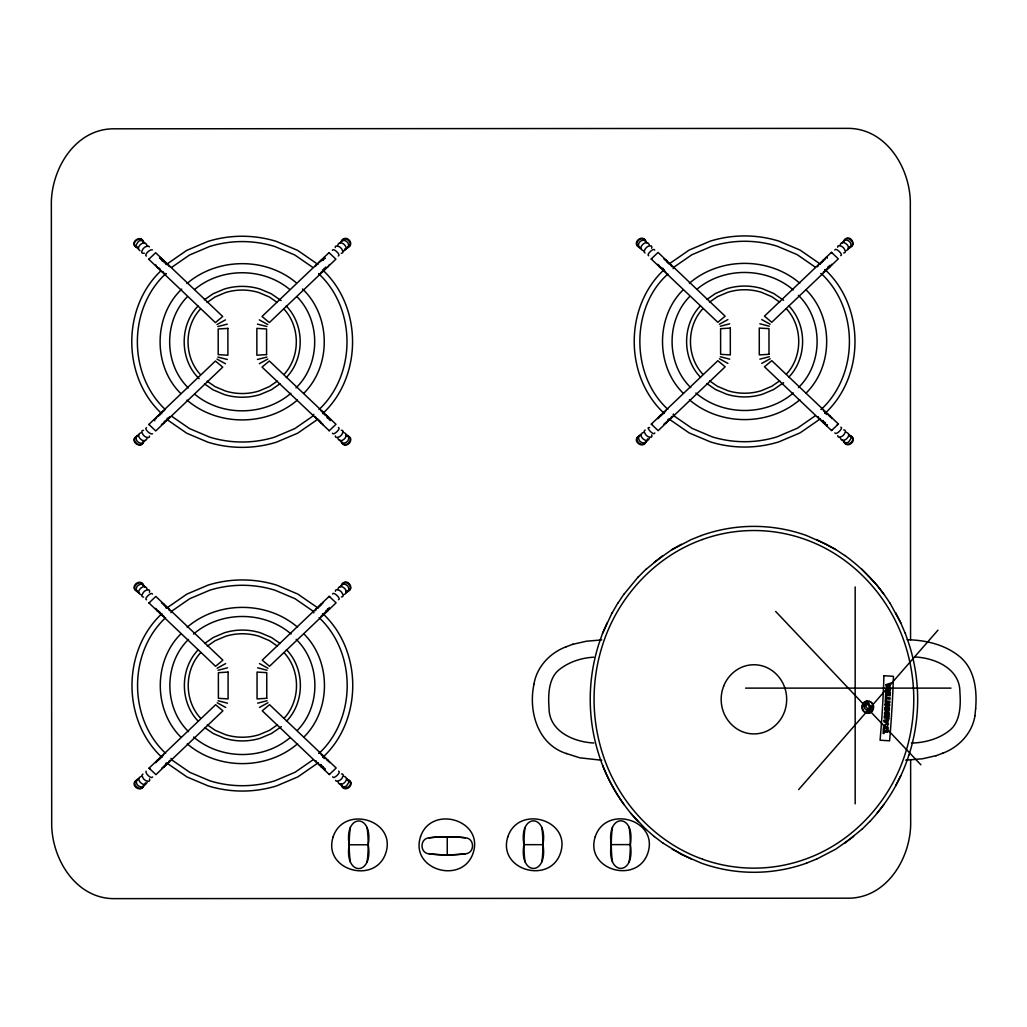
<?xml version="1.0" encoding="UTF-8"?>
<svg xmlns="http://www.w3.org/2000/svg" width="1027" height="1027" viewBox="0 0 1027 1027"><rect width="100%" height="100%" fill="white"/><g stroke="black" fill="none" stroke-linecap="round" stroke-linejoin="round"><path stroke-width="1.5" d="M349.18 844.785C343.84 813.063 373.533 813.037 368.231 844.772C373.571 876.455 343.878 876.467 349.18 844.785L368.231 844.772M523.911 844.669C518.571 812.948 548.264 812.935 542.962 844.669C548.302 876.339 518.609 876.365 523.911 844.669L542.962 844.669M611.283 844.618C605.943 812.896 635.636 812.883 630.321 844.605C635.674 876.288 605.969 876.313 611.283 844.618L630.321 844.605M533.95 684.316C536.685 666.69 550.215 652.633 566.609 646.586M942.298 753.407C958.704 747.361 972.235 733.304 974.957 715.678M145.359 782.805L144.91 784.936L142.291 786.772A5.019 4.48 43.5 0 1 138.812 786.117C135.513 784.589 135.359 778.928 139.338 778.273M647.588 438.799L647.138 440.93L644.52 442.765A5.019 4.48 43.5 0 1 641.041 442.111C637.741 440.583 637.587 434.922 641.567 434.254M165.912 607.945L165.783 606.135L163.717 604.826M327.099 417.784L326.496 415.293L324.904 414.664M533.963 684.213C528.186 711.429 537.712 744.601 566.673 753.638M974.957 715.768L975.65 708.527M143.664 440.544C142.368 451.251 127.168 440.005 137.554 436.09M164.089 262.694L164.281 261.834A3.98 2.195 -43.6 0 0 163.306 260.267L161.65 260.37M149.39 592.245L149.583 591.385A3.98 2.195 -43.6 0 0 148.607 589.806L145.962 590.332A5.161 2.837 -43.6 0 0 143.189 592.643L141.906 595.39A3.98 2.195 -43.6 0 0 142.881 596.969L143.639 597.046M343.044 431.905L341.773 434.652A5.161 2.837 -43.6 0 1 338.987 436.963L336.342 437.489A3.98 2.195 -43.6 0 1 335.367 435.923M320.86 764.601L320.668 765.462A3.98 2.195 -43.6 0 0 321.644 767.028L323.3 766.925M651.619 248.226L651.811 247.366A3.98 2.195 -43.6 0 0 650.836 245.8L648.191 246.313A5.161 2.837 -43.6 0 0 645.418 248.637L644.134 251.384A3.98 2.195 -43.6 0 0 645.11 252.963M823.089 420.595L822.897 421.455A3.98 2.195 -43.6 0 0 823.872 423.021L825.528 422.919M155.359 264.671L156.258 265.518M162.985 271.924L163.884 272.771M152.484 594.132C151.791 591.077 143.369 599.113 146.54 599.794M155.552 608.369L156.451 609.216M162.394 603.555L161.496 602.708M163.177 615.622L164.076 616.47M170.02 610.808L169.121 609.961M314.93 416.487L315.828 417.347M322.555 423.74L322.902 424.716M332.466 433.163C333.159 436.218 341.58 428.182 338.409 427.502M321.964 755.371L321.066 754.524M329.59 762.625L329.256 761.649M332.658 776.848C333.351 779.917 341.773 771.88 338.602 771.2M654.712 250.126C654.019 247.071 645.598 255.094 648.769 255.787M657.781 264.363L658.679 265.21M664.623 259.549L663.724 258.701M665.406 271.603L665.753 272.579M672.249 266.802L671.35 265.942M824.193 411.365L823.295 410.518M831.819 418.618L831.485 417.642M834.887 432.842C835.58 435.91 844.001 427.874 840.831 427.181M159.146 415.524L160.52 413.56M165.886 420.415L163.614 422.572M157.863 760.622L160.135 758.452M159.326 759.223L161.598 757.053M167.542 762.714L165.283 764.871M317.407 264.581L318.781 262.617M317.6 608.279L319.859 606.123M325.803 611.771L325.135 613.299L322.529 613.864M660.091 416.603L661.465 414.638M661.568 415.203L663.827 413.047M669.771 418.708L667.511 420.865M819.828 264.273L822.088 262.116M828.044 267.765L827.364 269.279L824.758 269.857M147.002 438.401C144.82 445.41 133.792 434.896 141.058 432.752M147.195 782.099C145.012 789.108 133.985 778.594 141.251 776.451M337.755 245.196C339.95 238.187 350.977 248.701 343.698 250.845M337.947 588.895C340.13 581.885 351.157 592.399 343.891 594.543M649.423 438.093C647.241 445.102 636.214 434.588 643.48 432.444M840.176 244.888C842.371 237.866 853.398 248.393 846.12 250.537M152.522 433.805C150.456 435.153 143.677 428.529 146.45 427.617M162.946 411.249L163.961 410.928M314.724 266.494L315.738 266.173M329.32 265.428L329.308 264.555M148.774 259.292L155.642 252.745L222.705 316.496L215.4 322.606L148.774 259.292L149.351 258.958M148.966 602.977L155.834 596.443L222.898 660.194L215.58 666.305L148.966 602.977L149.544 602.656M329.115 430.852L335.983 424.318L269.369 360.99L262.052 367.101L329.179 430.685M329.308 774.551L336.176 768.003L269.562 704.689L262.244 710.8L329.308 774.551L329.654 773.999M651.195 258.971L658.063 252.437L725.126 316.188L717.822 322.298L651.195 258.971L651.773 258.65M831.536 430.531L838.404 423.997L771.791 360.682L764.473 366.793L831.536 430.531L831.883 429.992M908.959 754.806C901.128 779.621 887.598 802.588 869.805 821.561M145.089 440.224L142.098 443.073A5.019 4.48 43.5 0 1 138.619 442.432C135.32 440.904 135.166 435.23 139.146 434.575M339.667 243.373L342.659 240.523A5.019 4.48 43.5 0 1 346.138 241.178C349.437 242.706 349.591 248.367 345.611 249.035A5.019 4.48 43.5 0 1 344.443 249.099M339.86 587.072L342.851 584.222A5.019 4.48 43.5 0 1 346.33 584.876C349.629 586.404 349.783 592.065 345.804 592.72M842.089 243.065L845.08 240.202A5.019 4.48 43.5 0 1 848.559 240.857C851.858 242.385 852.012 248.059 848.032 248.714M143.896 441.366C140.763 450.339 128.619 438.773 137.952 435.718M340.861 242.231C344.006 233.257 356.138 244.837 346.818 247.879M144.088 785.064C140.956 794.038 128.811 782.458 138.131 779.416M341.054 585.929C344.186 576.956 356.33 588.535 347.01 591.578M646.317 441.058C643.184 450.031 631.04 438.452 640.36 435.397M843.283 241.923C846.428 232.949 858.559 244.516 849.239 247.571M612.041 612.939L602.579 633.235L598.895 643.865A181.74 181.74 0 0 0 598.972 754.986C604.556 772.792 613.183 789.558 624.044 804.706M602.656 633.274L607.073 622.965M143.69 785.437C141.135 793.678 128.953 784.872 136.578 780.25M645.919 441.43C643.377 449.672 631.181 440.865 638.807 436.244M895.737 785.681L900.769 775.706M161.842 260.55L162.215 258.997L160.571 259.356M329.038 419.632L329.41 418.066L327.767 418.425M323.107 766.745L322.735 768.299L324.378 767.952M825.336 422.726L824.848 423.958L825.875 424.279M864.015 705.896L865.902 703.521L868.701 703.174L866.274 702.93M864.092 705.921L864.811 704.535M612.118 612.991L617.689 603.324M617.766 603.375L623.928 594.12M157.876 416.076L159.942 414.767M319.076 262.334L321.143 261.025M326.881 267.521L323.8 268.766M319.269 606.033L321.335 604.723M821.497 262.026L823.564 260.717M160.302 258.059L160.648 257.507L159.493 258.316M165.822 273.567L164.975 274.684L166.143 273.875M171.676 612.387L172.022 611.835L170.867 612.644M673.905 268.381L674.251 267.829L673.096 268.638M319.628 753.163L319.975 752.611L318.806 753.42M821.857 409.157L822.203 408.605L821.035 409.414M624.005 594.184L638.049 577.11M877.058 813.23L883.849 804.488M341.747 240.742C346.381 233.373 355.855 244.991 347.203 247.507M341.94 584.44C347.498 576.365 356.202 590.73 346.138 591.359M844.168 240.434C849.727 232.346 858.431 246.724 848.366 247.353M798.659 789.583L937.959 630.167M313.774 414.343L312.927 415.46L313.492 415.126M330.116 420.659L330.964 419.555L330.399 419.876M325.148 768.671L324.301 769.788L324.866 769.454M827.377 424.664L826.53 425.769L827.094 425.448M160.674 271.064C121.661 308.267 122.277 377.102 161.791 413.727M165.36 274.042C128.003 309.127 128.041 374.611 165.437 409.657M181.74 289.075C153.318 316.098 152.805 365.959 180.752 393.495M187.299 296.79C163.357 321.066 163.871 364.238 188.377 387.962M198.095 306.02C179.134 325.469 179.635 359.809 199.148 378.706M200.355 309.127C183.923 326.83 183.936 356.844 200.393 374.534M284.004 374.483C300.423 356.767 300.41 326.766 283.965 309.076M286.263 377.577C304.826 358.5 304.814 325.033 286.225 305.969M296.033 387.885C320.514 364.149 320.976 320.976 296.996 296.713M303.671 393.418C331.567 365.856 331.015 315.982 302.554 288.998M318.999 409.555C356.356 374.47 356.318 308.986 318.922 273.952M322.645 413.637C362.557 376.575 362.531 306.868 322.555 269.87M161.907 613.671C121.982 650.72 122.02 720.428 161.984 757.425M165.552 617.74C128.195 652.825 128.234 718.309 165.629 753.343M180.88 633.877C153.395 661.067 153.421 710.042 180.945 737.193M188.519 639.41C163.627 663.519 163.652 707.577 188.57 731.66M198.288 649.719C179.725 668.808 179.738 702.263 198.327 721.339M200.547 652.813C184.115 670.528 184.128 700.53 200.586 718.232M664.135 269.652C624.211 306.701 624.249 376.408 664.212 413.419M683.109 289.871C655.624 317.048 655.65 366.036 683.173 393.187M284.197 718.181C300.616 700.465 300.603 670.464 284.158 652.761M286.456 721.275C305.019 702.186 305.006 668.731 286.417 649.655M689.72 296.469C665.778 320.758 666.292 363.93 690.799 387.641M297.239 730.505C321.181 706.229 320.681 663.057 296.174 639.333M700.517 305.712C681.954 324.789 681.967 358.256 700.555 377.32M702.776 308.806C686.344 326.522 686.357 356.523 702.815 374.213M303.851 737.116C331.336 709.927 331.31 660.952 303.799 633.8M319.192 753.253C356.549 718.168 356.51 652.684 319.115 617.651M322.837 757.323C362.749 720.274 362.711 650.566 322.748 613.568M786.425 374.162C802.844 356.459 802.832 326.445 786.387 308.755M788.685 377.268C807.248 358.179 807.235 324.712 788.646 305.648M798.454 387.577C823.333 363.468 823.32 319.41 798.403 295.327M806.079 393.11C833.565 365.92 833.539 316.945 806.028 289.794M821.42 409.247C858.777 374.162 858.739 308.678 821.343 273.631M825.066 413.316C864.978 376.267 864.952 306.56 824.976 269.562M638.114 577.174L645.867 569.369M861.987 829.303L869.741 821.497M148.876 424.433L215.413 361.029L222.731 367.127L155.745 430.955L148.876 424.433L149.441 424.754M329.025 252.642L262.026 316.47L269.344 322.568L335.88 259.176L329.025 252.642L329.372 253.181M329.205 596.34L262.219 660.168L269.536 666.266L336.073 602.862L329.205 596.34L330.052 597.444M149.069 768.132L215.606 704.727L222.923 710.825L155.937 774.653L149.069 768.132L150.224 768.928M831.434 252.334L764.447 316.162L771.765 322.26L838.302 258.855L831.434 252.334L831.793 252.873M651.298 424.112L717.834 360.721L725.152 366.819L658.166 430.647L651.298 424.112L651.863 424.446M645.919 569.433L662.851 555.581M861.923 829.238L844.99 843.09M837.236 424.806L838.404 423.997M654.199 562.257L671.953 549.599L681.402 544.259M853.642 836.414L835.901 849.072L816.683 859.086M167.915 263.4L186.67 250.421L207.852 241.435A116.256 116.256 0 0 1 276.391 241.396L297.586 250.357L316.355 263.31M171.663 267.367L189.469 255.043L209.585 246.506A110.377 110.377 0 0 1 274.671 246.467L294.788 254.978L312.606 267.277M186.978 283.529C217.236 257.546 265.415 256.878 296.046 282.579M194.642 289.473C221.229 267.213 263.04 267.187 289.653 289.409M204.412 299.781L213.025 293.812L224.143 289.1A61.042 61.042 0 0 1 260.152 289.075L271.269 293.786L281.128 300.59M207.095 302.464L214.977 297.021L225.349 292.605A56.973 56.973 0 0 1 258.945 292.592L269.331 296.983L277.213 302.426M277.264 381.133L269.382 386.588L259.009 390.992A56.973 56.973 0 0 1 225.401 391.005L215.015 386.614L207.133 381.171M279.947 383.816L271.321 389.785L260.203 394.509A61.042 61.042 0 0 1 224.207 394.522L213.077 389.824L204.463 383.867M290.936 393.277C264.247 416.192 221.755 416.834 194.706 394.188M297.381 400.068C266.661 426.5 217.788 426.526 187.042 400.145M312.683 416.23L294.877 428.554L274.774 437.091A110.377 110.377 0 0 1 209.688 437.13L189.571 428.618L171.753 416.32M316.444 420.197L297.689 433.176L276.507 442.162A116.256 116.256 0 0 1 207.955 442.213L186.773 433.24L168.004 420.287M168.107 607.098L186.863 594.12L208.032 585.133A116.256 116.256 0 0 1 276.584 585.095L297.779 594.055L316.547 607.008M670.336 263.092L689.091 250.113L710.273 241.127A116.256 116.256 0 0 1 778.813 241.075L800.007 250.049L818.776 263.002M171.856 611.065L189.661 598.741L209.778 590.204A110.377 110.377 0 0 1 274.864 590.166L294.98 598.677L312.799 610.975M674.084 267.059L691.89 254.735L712.006 246.198A110.377 110.377 0 0 1 777.092 246.159L797.209 254.657L815.027 266.969M667.961 274.042C631.13 306.251 629.885 374.598 667.858 409.337M187.171 627.227C217.878 600.795 266.763 600.769 297.509 627.15M689.399 283.221C720.107 256.789 768.992 256.763 799.738 283.144M193.602 634.018C220.728 610.68 263.913 610.641 291.077 633.954M697.063 289.152C724.086 266.481 766.578 267.071 793.306 289.948M204.604 643.48L213.218 637.51L224.335 632.799A61.042 61.042 0 0 1 260.332 632.773L271.462 637.472L280.089 643.428M706.833 299.473L715.447 293.504L726.564 288.78A61.042 61.042 0 0 1 762.573 288.767L773.69 293.465L783.55 300.269M207.287 646.163L215.156 640.707L225.542 636.304A56.973 56.973 0 0 1 259.138 636.291L269.523 640.681L277.406 646.124M709.516 302.156L717.398 296.7L727.771 292.297A56.973 56.973 0 0 1 761.366 292.271L771.752 296.675L779.634 302.118M277.457 724.831L269.575 730.287L259.189 734.69A56.973 56.973 0 0 1 225.593 734.703L215.208 730.313L207.326 724.869M779.686 380.824L771.803 386.268L761.418 390.684A56.973 56.973 0 0 1 727.822 390.696L717.437 386.306L709.554 380.863M281.359 726.667L271.513 733.483L260.396 738.195A61.042 61.042 0 0 1 224.4 738.22L213.269 733.522L204.655 727.565M783.588 382.66L773.742 389.477L762.625 394.188A61.042 61.042 0 0 1 726.628 394.214L715.498 389.503L706.884 383.559M289.896 737.822C262.886 760.493 220.381 759.916 193.667 737.039M793.357 392.969C766.232 416.307 723.047 416.333 695.895 393.02M297.573 743.766C266.853 770.199 217.981 770.224 187.235 743.843M799.802 399.76C769.082 426.179 720.209 426.218 689.464 399.824M312.876 759.929L295.07 772.253L274.966 780.79A110.377 110.377 0 0 1 209.88 780.828L189.764 772.317L171.945 760.019M815.104 415.922L797.299 428.246L777.195 436.783A110.377 110.377 0 0 1 712.109 436.822L691.993 428.31L674.174 416.012M316.624 763.895L297.881 776.874L276.699 785.86A116.256 116.256 0 0 1 208.147 785.899L186.965 776.938L168.197 763.985M818.866 419.876L800.11 432.868L778.928 441.854A116.256 116.256 0 0 1 710.376 441.892L689.194 432.932L670.426 419.979M671.992 549.676L691.158 539.586L701.184 535.593M216.967 324.558L225.452 319.898M259.305 363.699L267.79 359.039M719.388 324.25L727.873 319.59M761.726 363.391L770.211 358.731M217.159 668.256L225.645 663.596M259.497 707.398L267.983 702.738M702.455 539.522C654.879 556.416 617.625 597.29 602.528 645.161A177.478 177.478 0 0 0 602.605 753.677C617.715 801.548 655.046 842.371 702.635 859.214M806.657 863.078L816.658 859.008M572.642 644.353L586.404 641.22L601.706 639.924M905.673 760.198L922.516 758.773L936.265 755.628M566.211 646.74L573.066 644.199M935.854 755.795L942.709 753.253M867.52 700.992C861.563 701.749 860.69 711.056 866.287 713.072M866.429 710.453C870.357 710.016 869.946 703.341 865.915 703.611M866.429 711.095L869.266 710.748M867.879 711.262L869.278 710.8M868.046 713.303C874.028 712.571 874.876 703.225 869.278 701.223M825.22 258.47L824.886 259.446M831.395 265.223L831.729 264.247M665.83 410.492L665.483 411.468M322.991 602.49L322.658 603.452M163.601 754.498L163.254 755.474M146.078 771.187C144.743 773.267 151.649 779.621 152.587 776.964M217.84 326.56L227.301 324.134M257.456 359.463L266.917 357.049M720.261 326.239L729.722 323.826M759.877 359.155L769.339 356.728M218.032 670.246L227.493 667.832M257.649 703.161L267.11 700.748M429.145 837.827C419.645 838.366 419.658 853.283 429.145 853.822C441.161 855.221 453.343 855.209 465.359 853.796C474.898 853.296 474.885 838.289 465.347 837.801C453.331 836.389 441.148 836.402 429.145 837.827A154.474 154.474 0 0 1 465.347 837.801M323.351 270.242L324.943 269.6L325.546 267.11M827.236 268.522L828.84 267.88L829.431 265.402M165.09 421.173L167.157 419.863L167.273 418.053M666.035 422.264L668.102 420.954L668.23 419.132M325.007 612.541L326.612 611.887L327.202 609.409M163.806 766.27L165.873 764.961L166.002 763.151M146.347 256.108C143.575 255.184 150.353 248.56 152.42 249.908M168.929 266.263L169.956 266.584M320.873 410.826L321.9 411.147M818.249 417.026L817.222 416.705M316.021 761.033L314.994 760.712M144.358 253.168L142.689 253.271A3.98 2.195 -43.6 0 1 141.713 251.692L142.997 248.945A5.161 2.837 -43.6 0 1 145.77 246.634L148.414 246.108A3.98 2.195 -43.6 0 1 149.313 246.955M165.963 264.478L167.619 264.363M341.208 253.22L341.978 253.155A3.98 2.195 43.5 0 0 342.941 251.576L341.657 248.829A5.161 2.837 43.5 0 0 338.884 246.506L336.24 245.992A3.98 2.195 43.5 0 0 335.264 247.571M317.805 264.196L317.048 264.273A3.98 2.195 43.5 0 0 316.149 265.12M322.029 271.5L322.786 271.436A3.98 2.195 43.5 0 0 323.749 269.857M843.629 252.912L844.399 252.835A3.98 2.195 43.5 0 0 845.362 251.256L844.078 248.508A5.161 2.837 43.5 0 0 841.306 246.198L838.661 245.684A3.98 2.195 43.5 0 0 837.685 247.25M824.54 259.78L823.782 259.857A3.98 2.195 43.5 0 0 822.807 261.423M820.226 263.888L819.469 263.965A3.98 2.195 43.5 0 0 818.493 265.531M824.45 271.192L825.207 271.115A3.98 2.195 43.5 0 0 826.17 269.536M162.728 412.097L161.971 412.174A3.98 2.195 43.5 0 0 161.072 413.021M158.428 416.205L157.657 416.282A3.98 2.195 43.5 0 0 156.772 417.129M166.952 419.401L167.709 419.324A3.98 2.195 43.5 0 0 168.685 417.745M162.638 423.509L163.396 423.432A3.98 2.195 43.5 0 0 164.371 421.853M143.549 430.377L142.792 430.454A3.98 2.195 43.5 0 0 141.816 432.02L143.1 434.78A5.161 2.837 43.5 0 0 145.873 437.091L148.53 437.605A3.98 2.195 43.5 0 0 149.493 436.039M665.149 411.788L664.392 411.853A3.98 2.195 43.5 0 0 663.429 413.432M660.849 415.896L660.079 415.961A3.98 2.195 43.5 0 0 659.116 417.54M669.373 419.093L670.13 419.016A3.98 2.195 43.5 0 0 671.106 417.437M665.06 423.201L665.817 423.124A3.98 2.195 43.5 0 0 666.793 421.545M341.4 596.918L342.158 596.841A3.98 2.195 43.5 0 0 343.134 595.275L341.85 592.515A5.161 2.837 43.5 0 0 339.077 590.204L336.42 589.691A3.98 2.195 43.5 0 0 335.457 591.27M322.311 603.786L321.554 603.863A3.98 2.195 43.5 0 0 320.578 605.442M317.998 607.894L317.24 607.971A3.98 2.195 43.5 0 0 316.265 609.55M322.221 615.199L322.979 615.122A3.98 2.195 43.5 0 0 323.941 613.555M162.921 755.795L162.163 755.872A3.98 2.195 43.5 0 0 161.2 757.438M158.62 759.903L157.85 759.98A3.98 2.195 43.5 0 0 156.887 761.546M167.144 763.1L167.902 763.022A3.98 2.195 43.5 0 0 168.877 761.443M162.831 767.208L163.588 767.13A3.98 2.195 43.5 0 0 164.564 765.551M593.747 657.203C581.077 657.832 568.38 662.12 558.534 670.22C548.585 678.744 548.02 695.022 549.034 707.988C548.919 731.044 573.374 742.02 593.786 742.996M911.462 743.099C925.34 742.714 939.564 738.785 950.373 729.773C960.322 721.249 960.9 704.971 959.886 692.005C960.001 668.949 935.546 657.973 915.121 656.998M162.51 261.192L164.423 261.32L165.796 263.284M663.288 268.56L660.682 267.983L660.014 266.468M824.835 413.021L827.916 414.253M826.311 414.42L827.326 414.343M823.192 420.698L821.292 420.569L819.905 418.605M824.668 422.097L821.587 420.852M322.606 757.027L325.687 758.273M324.083 758.427L325.097 758.35M320.963 764.704L319.063 764.576L317.677 762.625M322.439 766.103L319.358 764.858M745.576 688.116L950.989 688.116M907.149 639.731C926.2 640.078 945.983 644.828 960.72 657.485C975.021 670.259 977.088 690.568 975.65 708.553M601.771 760.25L579.741 757.81L566.275 753.484M664.97 259.882L665.727 259.947A3.98 2.195 -43.6 0 1 666.703 261.526M669.283 263.978L670.04 264.055A3.98 2.195 -43.6 0 1 671.016 265.634M660.759 267.187L660.002 267.11A3.98 2.195 -43.6 0 1 659.026 265.544M665.072 271.295L664.315 271.218A3.98 2.195 -43.6 0 1 663.339 269.639M162.651 271.603L161.894 271.526A3.98 2.195 -43.6 0 1 160.995 270.679M824.527 411.686L825.284 411.763A3.98 2.195 -43.6 0 1 826.26 413.329M820.316 418.99L819.559 418.926A3.98 2.195 -43.6 0 1 818.583 417.347M843.732 429.941L844.489 430.018A3.98 2.195 -43.6 0 1 845.465 431.584L844.181 434.344A5.161 2.837 -43.6 0 1 841.408 436.655L838.764 437.181A3.98 2.195 -43.6 0 1 837.788 435.602M322.106 411.994L322.863 412.071A3.98 2.195 -43.6 0 1 323.839 413.65M326.419 416.102L327.177 416.166A3.98 2.195 -43.6 0 1 328.152 417.745M317.895 419.311L317.138 419.234A3.98 2.195 -43.6 0 1 316.162 417.655M322.208 423.406L321.451 423.342A3.98 2.195 -43.6 0 1 320.475 421.763M341.311 430.262L342.068 430.326A3.98 2.195 -43.6 0 1 343.044 431.905M162.741 603.889L163.498 603.953A3.98 2.195 -43.6 0 1 164.474 605.532M167.054 607.997L167.812 608.061A3.98 2.195 -43.6 0 1 168.787 609.64M158.53 611.193L157.773 611.129A3.98 2.195 -43.6 0 1 156.797 609.55M162.844 615.301L162.086 615.224A3.98 2.195 -43.6 0 1 161.111 613.658M322.298 755.692L323.056 755.769A3.98 2.195 -43.6 0 1 324.031 757.335M318.088 762.997L317.33 762.933A3.98 2.195 -43.6 0 1 316.355 761.354M341.503 773.947L342.261 774.024A3.98 2.195 -43.6 0 1 343.236 775.603L341.952 778.35A5.161 2.837 -43.6 0 1 339.18 780.661L336.535 781.188A3.98 2.195 -43.6 0 1 335.636 780.34M868.919 703.88C854.451 710.042 880.601 714.035 867.687 703.161M346.06 435.807C357.165 436.963 345.496 451.662 341.375 441.623M827.852 266.904L829.521 267.007A3.98 2.195 43.5 0 0 830.484 265.428M323.017 260.267L321.361 260.165A3.98 2.195 43.5 0 0 320.463 261.012M325.623 610.911L327.292 611.014A3.98 2.195 43.5 0 0 328.255 609.447L328.075 608.587M840.728 255.672C843.899 254.978 835.477 246.955 834.784 250.023M818.16 265.852L817.274 266.712M823.218 272.36L824.116 271.513M338.307 255.98C341.477 255.287 333.056 247.263 332.363 250.331M320.796 272.668L321.695 271.821M671.44 417.116L672.338 416.269M658.769 417.873L657.871 418.721M663.814 424.382L664.713 423.522M169.019 417.437L169.917 416.577M156.348 418.182L155.449 419.042M161.393 424.69L162.292 423.843M338.499 599.678C341.67 598.985 333.249 590.961 332.555 594.03M315.931 609.858L315.032 610.718M320.989 616.367L321.887 615.52M169.211 761.123L170.11 760.275M156.54 761.88L155.642 762.74M161.586 768.389L162.484 767.541M665.945 260.807L668.218 262.963M667.422 262.206L669.694 264.363M663.75 270.024L661.478 267.867M165 262.527L167.273 264.684M159.853 268.946L157.799 267.636M323.428 413.265L325.7 415.422M319.756 421.083L317.484 418.926M321.233 422.482L318.961 420.325M165.193 606.212L167.465 608.369M160.045 612.631L157.773 610.474M161.521 614.03L159.249 611.874M643.377 250.665C636.098 248.521 647.126 237.994 649.321 245.004M846.222 432.316C853.501 434.447 842.487 444.986 840.279 437.977M343.801 432.624C351.08 434.755 340.065 445.294 337.857 438.285M141.148 594.672C133.869 592.54 144.897 582.001 147.092 589.01M343.994 776.322C351.273 778.453 340.245 788.993 338.05 781.983M759.864 323.8L769.326 326.214M720.286 356.767L729.735 359.168M257.443 324.121L266.904 326.522M217.865 357.075L227.314 359.476M257.636 667.82L267.097 670.22M218.045 700.773L227.506 703.174M641.464 248.842C637.485 248.187 637.626 242.526 640.925 240.986A5.019 4.48 -43.6 0 1 644.404 240.331L647.408 243.181M345.714 434.447C349.693 435.101 349.552 440.763 346.253 442.303A5.019 4.48 -43.6 0 1 342.774 442.958L339.77 440.108M139.236 592.849C135.256 592.194 135.397 586.533 138.696 585.005A5.019 4.48 -43.6 0 1 142.175 584.337L145.179 587.187M640.257 247.7C630.937 244.657 643.056 233.078 646.201 242.038M849.342 435.268C858.662 438.311 846.543 449.903 843.398 440.93M346.921 435.589C356.241 438.632 344.122 450.211 340.977 441.251M138.029 591.706C128.709 588.676 140.827 577.084 143.973 586.045M347.113 779.288C357.28 783.062 342.235 794.282 341.015 783.768M639.872 247.327C630.347 244.195 642.568 232.513 645.803 241.666M849.74 435.653C859.252 438.786 847.044 450.455 843.796 441.315M137.451 247.635C127.066 243.733 142.239 232.474 143.549 243.168M137.644 591.334C128.118 588.201 140.327 576.532 143.575 585.672M347.498 779.66C357.024 782.792 344.815 794.462 341.567 785.321M663.057 843.128L681.569 854.503L701.377 863.142A155.86 155.86 0 0 0 806.67 863.104M324.096 259.253L322.452 258.894L322.825 260.46M649.603 427.643C644.507 426.231 654.109 436.539 654.815 432.958M327.87 608.767L329.513 609.127L329.141 607.56M816.504 539.509L835.734 549.496L844.785 555.543M691.376 859.086L672.159 849.085M761.7 319.564L770.186 324.211M719.413 358.757L727.899 363.417M259.279 319.872L267.765 324.532M216.992 359.078L225.478 363.725M259.472 663.57L267.957 668.23M217.185 702.763L225.67 707.423M835.683 549.573L826.234 544.246L806.477 535.516A155.86 155.86 0 0 0 701.184 535.568M828.211 414.536L829.598 416.5M160.443 270.14L159.057 268.188M325.983 758.555L327.356 760.506M140.019 250.742C134.627 247.212 145 238.97 146.9 245.312M827.005 257.43L826.44 257.097L827.287 258.201M319.14 274.248L319.705 274.581L318.858 273.477M154.448 419.992L153.883 419.658L154.73 420.762M313.607 612.079L313.03 611.758L313.877 612.862M849.201 434.485L851.216 438.093L848.674 441.982A5.019 4.48 -43.6 0 1 845.195 442.637L842.191 439.787M137.977 248.791L135.962 245.196L138.504 241.306A5.019 4.48 -43.6 0 1 141.983 240.639L144.987 243.502M346.972 778.505L348.987 782.099L346.446 785.989A5.019 4.48 -43.6 0 1 342.967 786.656L339.963 783.794M136.694 247.571C129.248 243.065 141.29 234.272 143.78 242.359M844.836 555.466C862.654 568.419 878.239 584.53 889.973 603.208M654.353 836.543L663.018 843.206M820.971 273.464L822.126 274.273L821.78 273.721M673.173 414.433L674.341 415.229L673.494 414.125M325.174 258.213L324.019 257.418L324.866 258.522M170.944 758.439L172.112 759.235L171.766 758.696M646.073 829.367L654.302 836.607M861.833 569.228L876.994 585.223L883.733 594.017M646.009 829.444L630.925 813.384M775.655 611.424L920.898 764.82M638.178 821.703C622.965 805.45 610.949 786.271 602.733 765.577M890.05 603.157L900.692 622.786L905.121 633.094M895.711 612.772L900.769 622.747M905.198 633.056L908.895 643.672A181.843 181.843 0 0 1 909.023 754.832M651.721 434.857L651.914 435.718A3.98 2.195 43.5 0 1 650.951 437.297L648.294 436.77A5.161 2.837 43.5 0 1 645.521 434.46L644.237 431.712A3.98 2.195 43.5 0 1 645.213 430.133M149.493 778.864L149.685 779.724A3.98 2.195 43.5 0 1 148.71 781.303L146.065 780.79A5.161 2.837 43.5 0 1 143.292 778.479L142.008 775.719A3.98 2.195 43.5 0 1 142.984 774.153M910.564 639.937L910.32 205.297C911.206 170.097 887.469 129.055 848.893 128.362L112.7 128.811C74.124 129.569 50.426 170.623 51.35 205.836L51.697 821.703C50.811 856.903 74.547 897.945 113.124 898.638L849.316 898.189C887.893 897.431 911.578 856.377 910.667 821.164L910.628 760.224M447.246 836.748L447.246 854.875M855.17 586.93L855.17 803.859M702.442 539.496A152.112 152.112 0 0 1 805.219 539.432C852.795 556.326 890.114 597.111 905.262 644.982A177.478 177.478 0 0 1 905.301 753.497C890.255 801.381 852.962 842.243 805.399 859.15A152.112 152.112 0 0 1 702.622 859.24M829.598 415.858A3.98 2.195 -43.6 0 1 830.573 417.437M327.369 759.864A3.98 2.195 -43.6 0 1 328.345 761.443M629.204 827.377A133.292 133.292 0 0 1 629.217 861.833M612.413 861.846A133.292 133.292 0 0 1 612.387 827.39M465.347 853.796A154.474 154.474 0 0 1 429.145 853.822M367.101 827.544A133.292 133.292 0 0 1 367.114 862M350.31 862.012A133.292 133.292 0 0 1 350.284 827.557M541.832 827.441A133.292 133.292 0 0 1 541.858 861.884M525.041 861.897A133.292 133.292 0 0 1 525.028 827.454M168.197 264.684A3.98 2.195 -43.6 0 1 168.518 265.223M157.58 267.431A3.98 2.195 -43.6 0 1 156.682 266.571M327.998 266.468A3.98 2.195 43.5 0 1 327.099 267.328M883.913 675.702L883.759 681.196A380.003 126.912 -86.6 0 1 880.511 735.075L880.049 740.185L889.575 740.826L889.857 737.707A408.04 136.283 -86.6 0 0 893.336 679.861L893.439 676.344L883.913 675.702M885.544 696.036L885.338 700.375L886.275 700.44L886.352 698.938L890.037 699.194L890.101 697.846L886.417 697.603L886.481 696.101L885.544 696.036M885.633 694.085L885.569 695.42L890.191 695.728L890.255 694.393L885.633 694.085M885.749 691.582L885.685 693.032L890.293 693.341L890.358 692.044L887.431 691.916L890.435 690.247L890.499 688.796L885.877 688.488L885.826 689.785L888.791 689.926L885.749 691.582M886.057 684.624L885.993 686.087L890.525 688.27L889.754 686.537L890.756 683.083L886.057 684.624M888.856 685.009L888.804 686.152L887.238 685.484L888.856 685.009M884.388 716.191L884.26 718.027L888.881 718.335L888.958 717.103L885.402 716.923L889.01 716.178L889.1 714.856L885.608 713.611L889.151 713.893L889.228 712.674L884.619 712.366L884.504 714.201L887.816 715.421L884.388 716.191M885.12 704.047L885.03 705.498L889.639 705.806L889.716 704.509L886.789 704.394L889.831 702.712L889.908 701.274L885.3 700.966L885.223 702.25L888.188 702.391L885.12 704.047M883.413 729.131L883.092 733.458L884.029 733.522L884.144 732.033L887.816 732.277L887.919 730.942L884.247 730.698L884.35 729.196L883.413 729.131M883.656 726.05L883.464 728.554L888.085 728.862L888.175 727.527L886.455 727.411C890.358 724.6 885.248 722.751 883.656 726.05M884.08 720.389L883.977 721.853L888.445 724.035L887.726 722.302L888.843 718.849L884.08 720.389M884.568 726.256L884.491 727.283L885.544 727.36L885.531 725.755L884.568 726.256M886.879 720.774L886.802 721.917L885.248 721.249L886.879 720.774M862.282 705.267C859.573 712.533 871.345 716.769 873.284 709.002C875.954 701.749 864.285 697.538 862.282 705.267M884.773 708.348L884.799 710.016A2.298 2.118 -86.5 0 0 885.98 711.454L887.996 711.595A2.259 2.08 -86.5 0 0 889.331 710.312L889.459 708.155A2.311 2.144 -86.5 0 0 888.278 706.692L886.275 706.563A2.272 2.105 -86.5 0 0 884.927 707.847L884.773 708.348M885.71 708.694C887.495 713.804 890.139 705.241 885.71 708.694M333.159 836.8C322.26 870.074 375.137 885.197 385.793 853.039C396.692 819.764 343.801 804.629 333.159 836.8M420.518 836.748C409.619 870.01 462.509 885.146 473.152 852.975C484.051 819.7 431.173 804.577 420.518 836.748M507.89 836.684C496.991 869.959 549.869 885.094 560.524 852.923C571.423 819.649 518.545 804.513 507.89 836.684M595.262 836.633C584.363 869.908 637.241 885.043 647.896 852.872C658.782 819.597 605.904 804.462 595.262 836.633M723.65 686.113L722.276 690.401A36.446 36.446 0 0 0 722.289 708.309C725.152 719.722 734.048 729.542 745.461 732.752A31.092 31.092 0 0 0 762.419 732.739C773.844 729.517 782.728 719.683 785.565 708.271A36.446 36.446 0 0 0 785.552 690.362C782.702 678.95 773.806 669.129 762.381 665.92A31.092 31.092 0 0 0 745.422 665.932C735.499 668.757 727.398 676.562 723.65 686.113M227.891 328.383L218.186 328.999L218.199 354.636L227.904 355.226L227.891 328.383M266.571 354.597L256.866 355.214L256.853 328.37L266.558 328.974L266.571 354.597M730.313 328.075L720.607 328.691L720.62 354.315L730.325 354.918L730.313 328.075M768.992 354.289L759.287 354.906L759.274 328.062L768.979 328.653L768.992 354.289M228.084 672.082L218.379 672.698L218.392 698.321L228.097 698.925L228.084 672.082M266.763 698.296L257.058 698.912L257.045 672.069L266.75 672.659L266.763 698.296"/></g></svg>
